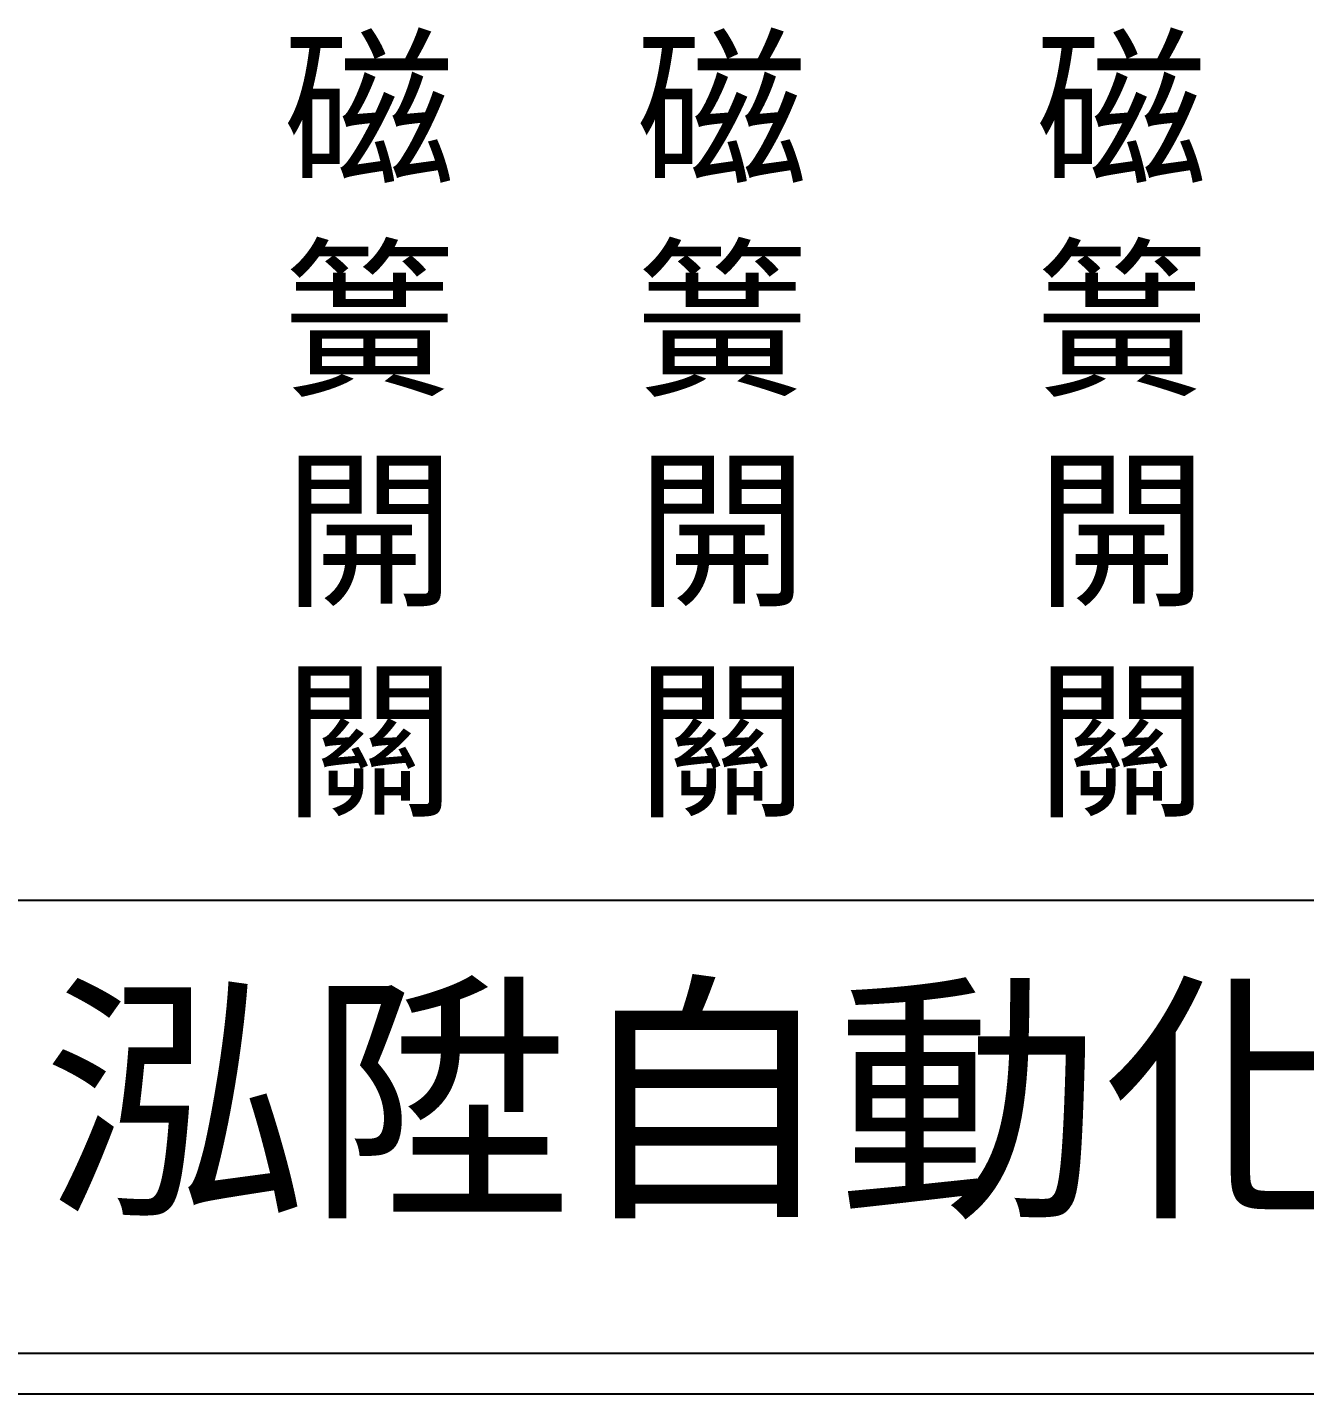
# Model space of a CAD drawing. Extents: x 325 to 612, y 3 to 207.
# Drawn here: x 363.46 to 402.94, y 3 to 45.21 of the extents above; entities that cross this region are included whole.
import ezdxf

# ---------------------------------------------------------------- set-up
doc = ezdxf.new("R2010")
doc.units = 0
doc.layers.add('圖框層', color=7, linetype='CONTINUOUS')
doc.layers.add('標尺寸層', color=3, linetype='CONTINUOUS')
doc.styles.add('CNS', font='romanc.shx', dxfattribs={"bigfont": 'chineset.shx'})
doc.styles.add('STSL', font='kaiu.ttf')

msp = doc.modelspace()

# ---------------------------------------------------------------- linework, layer by layer
at = {"layer": '圖框層', "color": 7}
for p, q in [((326.569, 18.25), (611.07, 18.25)), ((326.569, 4.25), (611.07, 4.25)), ((325.319, 3), (612.319, 3))]:
    msp.add_line(p, q, dxfattribs=at)

# ---------------------------------------------------------------- texts
at = {"layer": '圖框層', "color": 4, "style": 'STSL'}
msp.add_text('泓陞自動化科技有限公司', height=6, dxfattribs=at).set_placement((363.923, 9.076))
at = {"layer": '標尺寸層', "color": 7, "char_height": 3.9, "width": 4.96081, "attachment_point": 5, "style": 'CNS'}
for insert in [(374.031, 32.72), (384.929, 32.72), (397.279, 32.72)]:
    msp.add_mtext('{\\fDFKai-SB|b0|i0|c136|p65;磁簧開關}', dxfattribs=dict(at, insert=insert))

doc.saveas('drawing.dxf')
